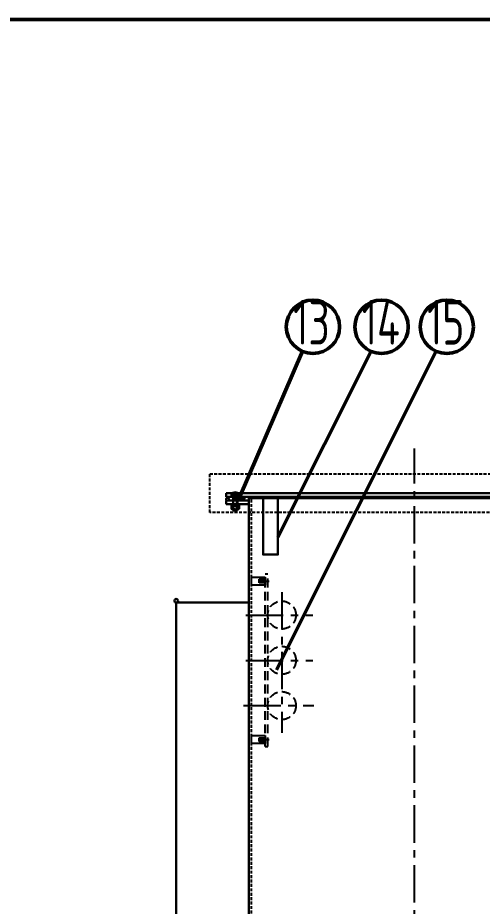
# Model space of a CAD drawing. Header units: millimetres. Extents: x 128333 to 138423, y -158939 to -152492.
# Drawn here: x 131747 to 132772, y -154666 to -152705 of the extents above; entities that cross this region are included whole.
import ezdxf

# ---------------------------------------------------------------- set-up
doc = ezdxf.new("R2010")
doc.units = ezdxf.units.MM
doc.header["$LTSCALE"] = 13
for name, pattern in [('CENTER', [50.8, 31.75, -6.35, 6.35, -6.35]), ('CENTERX2', [101.6, 63.5, -12.7, 12.7, -12.7]), ('DASHED', [0.75, 0.5, -0.25])]:
    doc.linetypes.add(name, pattern=pattern)
for name, color, linetype in [('1', 4, 'Continuous'), ('1轮廓实线层', 7, 'Continuous'), ('2细线层', 4, 'Continuous'), ('3中心线层', 1, 'CENTER'), ('4虚线层', 6, 'DASHED'), ('5剖面线层', 2, 'Continuous'), ('粗实线', 4, 'Continuous'), ('细实线', 2, 'Continuous')]:
    doc.layers.add(name, color=color, linetype=linetype)
doc.layers.add('标注、文本', color=3, linetype='Continuous', lineweight=25)
doc.styles.add('pdm', font='gbenor.shx', dxfattribs={"width": 0.8, "bigfont": 'gbhzfs.shx'})

# ---------------------------------------------------------------- blocks, each defined once
blk = doc.blocks.new('A$C2E584D65')
at = {"layer": '1', "color": 1, "linetype": 'CENTERX2', "lineweight": -3, "ltscale": 0.1}
for p, q in [((84.7, 340.8), (84.7, 30.3)), ((5.5, 290), (153.3, 290)), ((5.5, 190), (153.3, 190)), ((0, 90), (155.7, 90))]:
    blk.add_line(p, q, dxfattribs=at)
at = {"layer": '4虚线层', "ltscale": 3}
for p, q in [((53.7, 380), (47.7, 380)), ((47.7, 0), (47.7, 380)), ((53.7, 0), (53.7, 380)), ((37, 365), (62.1, 365)), ((37, 15), (62.1, 15)), ((47.7, 0), (53.7, 0))]:
    blk.add_line(p, q, dxfattribs=at)
at = {"layer": '4虚线层', "ltscale": 5}
for points in [[(17.7, 373.9), (47.7, 373.9), (47.7, 356.1), (17.7, 356.1)], [(17.7, 373.9), (47.7, 373.9), (47.7, 356.1), (17.7, 356.1)], [(17.7, 23.9), (47.7, 23.9), (47.7, 6.1), (17.7, 6.1)], [(17.7, 23.9), (47.7, 23.9), (47.7, 6.1), (17.7, 6.1)]]:
    blk.add_lwpolyline(points, close=True, dxfattribs=at)
at = {"layer": '4虚线层', "ltscale": 3}
for points in [[(34.8, 369.3), (47.7, 369.3), (47.7, 360.7), (34.8, 360.7)], [(34.8, 369.3), (47.7, 369.3), (47.7, 360.7), (34.8, 360.7)], [(34.8, 19.3), (47.7, 19.3), (47.7, 10.7), (34.8, 10.7)], [(34.8, 19.3), (47.7, 19.3), (47.7, 10.7), (34.8, 10.7)]]:
    blk.add_lwpolyline(points, close=True, dxfattribs=at)
for centre in [(84.7, 290), (84.7, 190), (84.7, 90)]:
    blk.add_circle(centre, 31, dxfattribs=at)

msp = doc.modelspace()

# ---------------------------------------------------------------- hatches: boundary and pattern name
at = {"layer": '5剖面线层'}
msp.add_hatch(color=256, dxfattribs=at).paths.add_polyline_path([(132243.618, -153770.356, 1), (132243.618, -153762.356), (132235.847, -153762.356, 1), (132235.847, -153770.356)])

# ---------------------------------------------------------------- linework, layer by layer
at = {"layer": '1', "color": 1, "linetype": 'CENTERX2', "lineweight": -3, "ltscale": 0.1}
msp.add_line((132622.454, -155450.356), (132622.454, -153655.772), dxfattribs=at)
at = {"layer": '1', "const_width": 7.598}
msp.add_lwpolyline([(128897.251, -158700.229), (137232.893, -158700.229), (137232.893, -152708.987), (128897.251, -152708.987), (128897.251, -158700.229)], dxfattribs=at)
at = {"layer": '1轮廓实线层'}
for p, q in [((132216.426, -153757.357), (132226.454, -153757.357)), ((132221.274, -153763.757), (132231.634, -153757.357)), ((132231.634, -153763.757), (132221.274, -153757.357)), ((132221.274, -153763.757), (132221.274, -153757.357)), ((132221.274, -153763.757), (132231.634, -153763.757)), ((132221.454, -153766.357), (132222.454, -153763.757)), ((132221.454, -153766.357), (132226.454, -153766.357)), ((132221.454, -153766.357), (132221.454, -153792.356)), ((132231.634, -153763.757), (132222.454, -153763.757)), ((132222.454, -153763.757), (132222.454, -153763.757)), ((132236.483, -153757.357), (132226.454, -153757.357)), ((132231.454, -153766.357), (132226.454, -153766.357)), ((132231.454, -153766.357), (132230.454, -153763.757)), ((132231.454, -153766.357), (132231.454, -153792.356)), ((132231.634, -153763.757), (132231.634, -153757.357)), ((132216.454, -153780.356), (132216.454, -153778.356)), ((132226.454, -153780.356), (132216.454, -153780.356)), ((132217.909, -153781.069), (132217.909, -153789.144)), ((132218.604, -153780.356), (132226.454, -153780.356)), ((132226.704, -153780.356), (132220.108, -153780.356)), ((132222.307, -153781.069), (132222.307, -153789.144)), ((132226.454, -153780.356), (132236.454, -153780.356)), ((132234.304, -153780.356), (132226.454, -153780.356)), ((132226.704, -153780.356), (132233.3, -153780.356)), ((132231.102, -153781.069), (132231.102, -153789.144)), ((132235.499, -153781.069), (132235.499, -153789.144)), ((132236.454, -153780.356), (132236.454, -153778.356)), ((132226.704, -153789.856), (132220.108, -153789.856)), ((132221.454, -153792.356), (132231.454, -153792.356)), ((132226.704, -153789.856), (132233.3, -153789.856))]:
    msp.add_line(p, q, dxfattribs=at)
for centre, radius, start, end in [((132226.383, -153764.746), 12.4, 89.672726, 143.421423), ((132226.324, -153765.148), 12.803, 37.488414, 89.417438), ((132220.108, -153784.105), 3.749, 54.090399, 125.909601), ((132220.108, -153786.108), 3.749, 234.090399, 305.909601), ((132226.704, -153794.283), 13.927, 71.593388, 108.406612), ((132226.704, -153775.93), 13.927, 251.593388, 288.406612), ((132233.3, -153784.105), 3.749, 54.090399, 125.909601), ((132233.3, -153786.108), 3.749, 234.090399, 305.909601)]:
    msp.add_arc(centre, radius, start, end, dxfattribs=at)
at = {"layer": '2细线层'}
for p, q in [((132222.454, -153792.356), (132222.454, -153763.757)), ((132230.454, -153792.356), (132230.454, -153763.757))]:
    msp.add_line(p, q, dxfattribs=at)
at = {"layer": '3中心线层'}
msp.add_line((132226.454, -153785.053), (132226.454, -153778.261), dxfattribs=at)
at = {"layer": '4虚线层'}
for p, q in [((132262.454, -153765.356), (132982.454, -153765.356)), ((132262.454, -155403.356), (132262.454, -153765.356)), ((132221.204, -153780.356), (132221.204, -153778.356)), ((132231.704, -153780.356), (132231.704, -153778.356))]:
    msp.add_line(p, q, dxfattribs=at)
msp.add_lwpolyline([(132170.315, -153711.831), (132982.454, -153711.831), (132982.454, -153796.891), (132170.315, -153796.891)], close=True, dxfattribs=at)
at = {"layer": '4虚线层', "ltscale": 3}
msp.add_circle((132209.454, -153767.356), 3, dxfattribs=at)
at = {"layer": '粗实线', "lineweight": 50}
for p, q in [((132374.783, -153441.262), (132235.341, -153765.356)), ((132670.271, -153441.262), (132317.522, -154144.593)), ((132526.252, -153441.262), (132320.83, -153851.375))]:
    msp.add_line(p, q, dxfattribs=at)
at = {"layer": '粗实线', "lineweight": 30}
for p, q in [((132982.454, -153754.356), (132206.454, -153754.356)), ((132206.454, -153754.356), (132206.454, -153762.356)), ((132982.454, -153762.356), (132206.454, -153762.356)), ((132256.454, -155403.356), (132256.454, -153765.356)), ((132256.454, -153765.356), (132982.454, -153765.356)), ((132256.454, -153770.356), (132206.454, -153770.356)), ((132206.454, -153770.356), (132206.454, -153778.356)), ((132206.454, -153778.356), (132256.454, -153778.356)), ((132096.454, -153995.879), (132096.454, -154895.879)), ((132096.454, -153995.879), (132256.454, -153995.879))]:
    msp.add_line(p, q, dxfattribs=at)
at = {"layer": '粗实线'}
msp.add_line((132221.454, -153792.356), (132221.454, -153792.356), dxfattribs=at)
at = {"layer": '粗实线', "lineweight": 30}
msp.add_lwpolyline([(132320.83, -153765.356), (132288.231, -153765.356), (132288.231, -153889.804), (132320.83, -153889.804)], close=True, dxfattribs=at)
msp.add_lwpolyline([(132320.83, -153765.356), (132288.231, -153765.356), (132288.231, -153889.804), (132320.83, -153889.804)], close=True, dxfattribs=at)
at = {"layer": '粗实线', "lineweight": 50}
for centre in [(132398.047, -153387.191), (132549.516, -153387.191), (132693.536, -153387.191)]:
    msp.add_circle(centre, 58.863, dxfattribs=at)
at = {"layer": '粗实线', "lineweight": 30}
msp.add_circle((132096.401, -153991.879), 4, dxfattribs=at)
at = {"layer": '细实线'}
msp.add_arc((132243.618, -153766.356), 4, 270, 90, dxfattribs=at)

# ---------------------------------------------------------------- block references
at = {"layer": '标注、文本'}
msp.add_blockref('A$C2E584D65', (132244.706, -154313.356), dxfattribs=at)

# ---------------------------------------------------------------- texts
at = {"layer": '粗实线', "lineweight": 50, "style": 'pdm', "width": 0.8}
for s, p in [('13', (132354.567, -153426.605)), ('14', (132506.036, -153426.605)), ('15', (132650.056, -153426.605))]:
    msp.add_text(s, height=98.3509, dxfattribs=at).set_placement(p)

doc.saveas('drawing.dxf')
